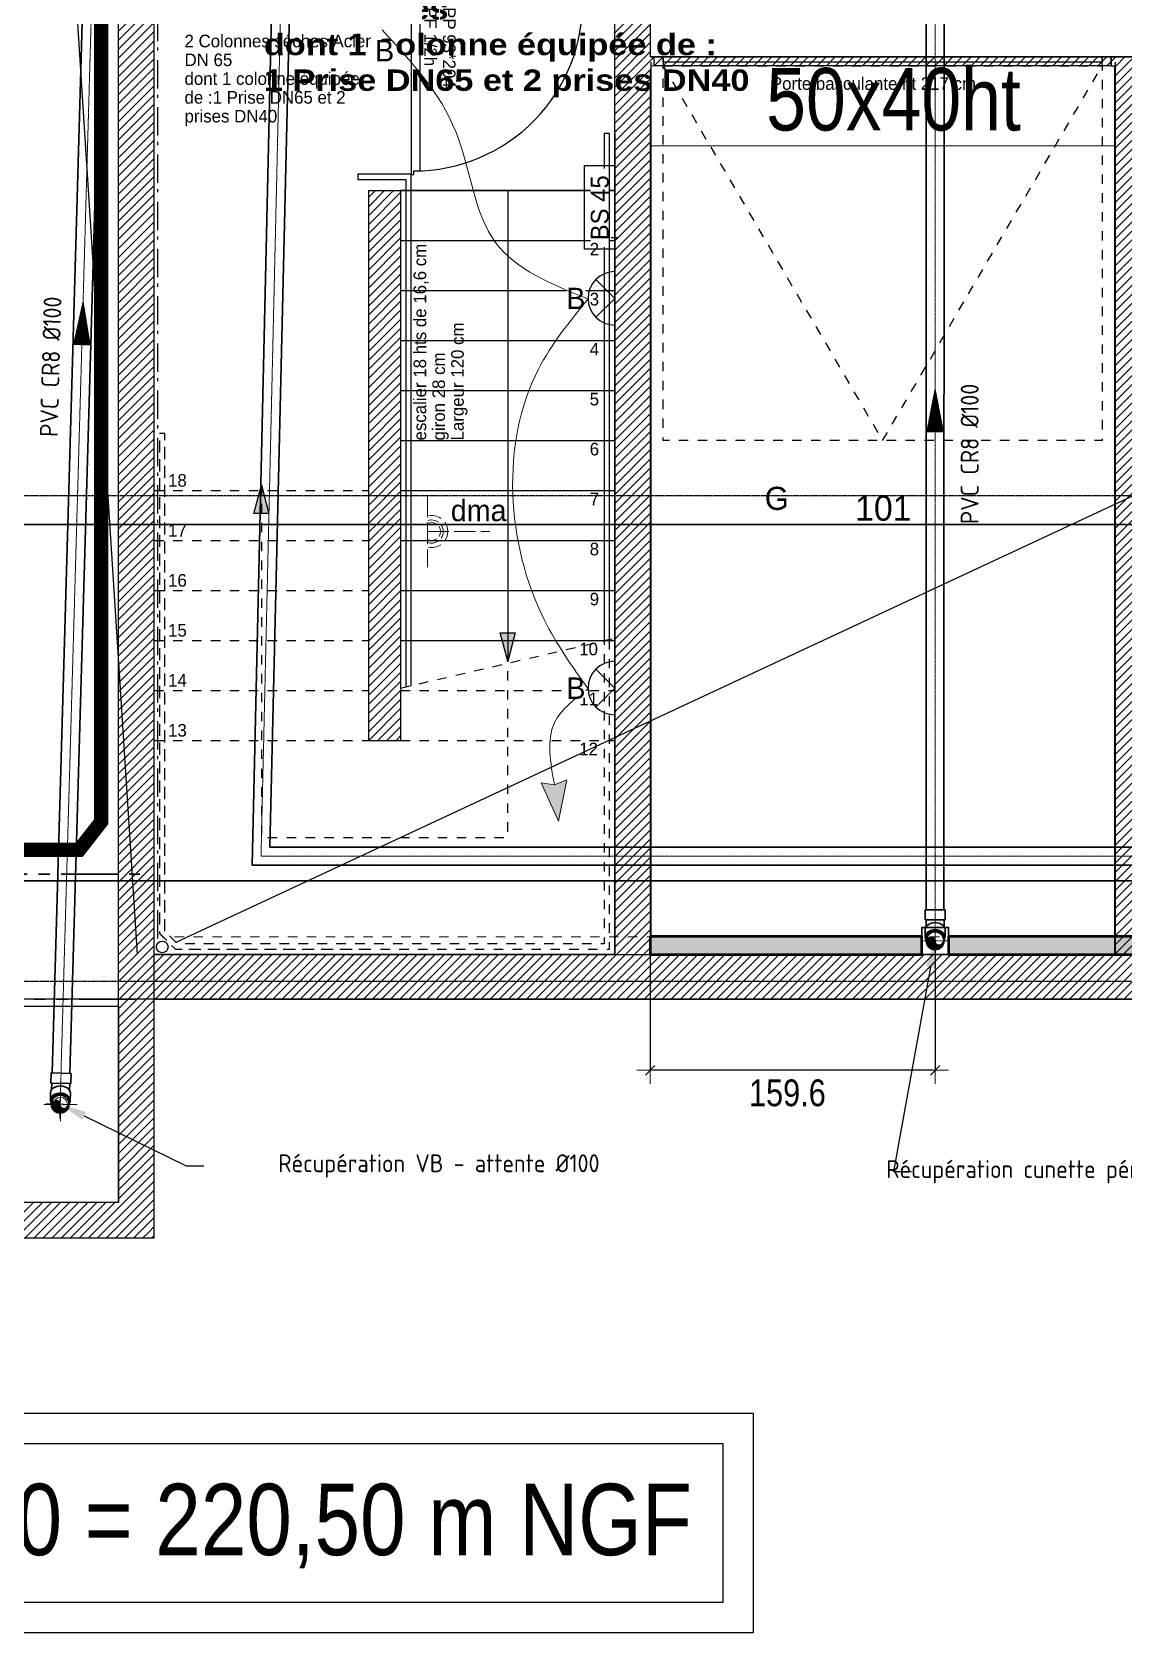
# Model space of a CAD drawing. Header units: centimetres. Extents: x 2097 to 16812, y -3973 to 8191.
# Drawn here: x 7006 to 7618, y 2896 to 3793 of the extents above; entities that cross this region are included whole.
import ezdxf
from ezdxf import colors
from ezdxf.entities.mleader import LeaderData, LeaderLine
from ezdxf.math import Vec2, Vec3

# ---------------------------------------------------------------- set-up
doc = ezdxf.new("R2010")
doc.units = ezdxf.units.CM
for name, pattern in [('ACAD_ISO02W100', [15, 12, -3]), ('AXES', [4, 2.5, -0.5, 0.5, -0.5]), ('CACHE', [0.75, 0.5, -0.25]), ('INTERROMPU2', [9.525, 6.35, -3.175]), ('PHANTOM', [63.5, 31.75, -6.35, 6.35, -6.35, 6.35, -6.35]), ('prlm_ef', [0.165, 0.1, -0.065]), ('prlm_ep', [2.5, 1.25, -0.25, 0.25, -0.25, 0.25, -0.25]), ('Style de ligne -1', [0.41664, 0.20828, -0.20836]), ('Style de ligne -13', [0.147638, 0.098425, -0.049213]), ('Style de ligne -6', [1.04164, 0.625, -0.20828, 0.06943, -0.13893]), ('VW-01', [0.41656, 0.20828, -0.20828])]:
    doc.linetypes.add(name, pattern=pattern)
doc.layers.get('0').update_dxf_attribs({"color": 252, "lineweight": 18})
for name, color, linetype, lineweight in [('01_poutres', 252, 'Continuous', 20), ('01_sem', 252, 'INTERROMPU2', 35), ('01_texte_repere', 252, 'Continuous', 20), ('_GAZELEC-RESERVATION', 1, 'Continuous', 18), ('AA_COTES', 253, 'Continuous', 0), ('Fontanel-rsd', 7, 'Continuous', 0)]:
    doc.layers.add(name, color=color, linetype=linetype, lineweight=lineweight)
for name, color, linetype in [('01_texte', 252, 'Continuous'), ('B GÈnÈral_Hatch', 252, 'Continuous'), ('B Général', 252, 'Continuous'), ('C ANNOTATIONS-axes horizontaux', 252, 'VW-01'), ('C ANNOTATIONS-cotation', 252, 'Continuous'), ('C ANNOTATIONS-cotation_Hatch', 252, 'Continuous'), ('C ANNOTATIONS-prestations', 252, 'Continuous'), ('prlm-BA', 252, 'Continuous'), ('prlm-EAU-EF', 161, 'Continuous'), ('prlm-EAU-EP', 141, 'Continuous'), ('prlm-ELEC-CFO', 201, 'Continuous'), ('prlm-ELEC-SSI', 230, 'Continuous'), ('prlm-MOD', 64, 'Continuous')]:
    doc.layers.add(name, color=color, linetype=linetype)
doc.layers.add('prlm-ZEROPLOT', color=254, linetype='Continuous', plot=False)
doc.styles.add('CEDREP', font='')
doc.styles.add('Eurostile', font='')
doc.styles.add('prlm-eau-ef', font='ariblk.ttf', dxfattribs={"height": 18})
doc.styles.add('prlm-elec-cfo', font='comic.ttf', dxfattribs={"height": 12})
doc.styles.add('prlm-narrow', font='swissc.ttf', dxfattribs={"height": 10})
doc.styles.get("Standard").update_dxf_attribs({"font": 'isocp.shx', "height": 15})
doc.styles.add('STYLE2', font='ARIALN.TTF')
doc.styles.get('CEDREP').set_extended_font_data('Gill Sans MT Condensed')
doc.styles.get('Eurostile').set_extended_font_data('Eurostile')
doc.dimstyles.new('JB50', dxfattribs={"dimscale": 0.1, "dimtxt": 150, "dimasz": 15, "dimexe": 0.1, "dimexo": 0.1, "dimgap": 0.09, "dimtad": 1, "dimdec": 1, "dimdsep": 46, "dimtxsty": 'STYLE2', "dimblk1": 'BOND_G', "dimblk2": 'BOND_D', "dimsah": 1, "dimcen": 1.5, "dimdle": 0.01, "dimse1": 1, "dimse2": 1, "dimclrd": 256, "dimclre": 256, "dimclrt": 256, "dimazin": 2, "dimtfac": 2.333333, "dimtdec": 1, "dimtix": 1, "dimtmove": 2, "dimatfit": 3, "dimldrblk": 'BOND_G', "dimfxl": 1, "dimtolj": 1, "dimtzin": 0, "dimarcsym": 0})
pattern_1 = [(45, (0, 0), (2.4253472, -2.6458333), [])]

# ---------------------------------------------------------------- blocks, each defined once
blk = doc.blocks.new('Groupe-1')
at = {"layer": 'B GÈnÈral_Hatch', "linetype": 'Continuous'}
blk.add_hatch(color=250, dxfattribs=at).paths.add_polyline_path([(7276.74, 3456.58), (7272.48, 3440.7), (7268.23, 3456.58)])
at = {"layer": 'C ANNOTATIONS-cotation_Hatch', "linetype": 'Continuous'}
blk.add_hatch(color=250, dxfattribs=at).paths.add_polyline_path([(7130.23, 3523.51), (7134.48, 3539.39), (7138.74, 3523.51)])
at = {"layer": 'B Général', "linetype": 'Continuous'}
for p, q in [((7212.48, 3704.39), (7332.48, 3704.39)), ((7272.48, 3704.39), (7272.48, 3440.7)), ((7212.48, 3676.39), (7332.48, 3676.39)), ((7212.48, 3648.39), (7332.48, 3648.39)), ((7212.48, 3620.39), (7332.48, 3620.39)), ((7212.48, 3592.39), (7332.48, 3592.39)), ((7212.48, 3564.39), (7332.48, 3564.39)), ((7212.48, 3536.39), (7332.48, 3536.39)), ((7212.48, 3508.39), (7332.48, 3508.39)), ((7212.48, 3480.39), (7332.48, 3480.39)), ((7212.48, 3452.39), (7332.48, 3452.39))]:
    blk.add_line(p, q, dxfattribs=at)
at = {"layer": 'B Général', "linetype": 'VW-01', "ltscale": 25.4}
for p, q in [((7074.48, 3536.39), (7194.48, 3536.39)), ((7074.48, 3508.39), (7194.48, 3508.39)), ((7074.48, 3480.39), (7194.48, 3480.39)), ((7212.48, 3425.68), (7332.48, 3453.55)), ((7074.48, 3452.39), (7194.48, 3452.39)), ((7074.48, 3424.39), (7194.48, 3424.39)), ((7212.48, 3424.39), (7332.48, 3424.39)), ((7074.48, 3396.39), (7194.48, 3396.39)), ((7212.48, 3396.39), (7332.48, 3396.39))]:
    blk.add_line(p, q, dxfattribs=at)
at = {"layer": 'B Général', "linetype": 'Continuous', "flags": 128}
for points in [[(7332.48, 3736.39), (7332.48, 3276.39), (7074.48, 3276.39), (7074.48, 3568.28)], [(7332.48, 3453.55), (7332.48, 3704.39), (7212.48, 3704.39), (7212.48, 3425.68)]]:
    blk.add_lwpolyline(points, dxfattribs=at)
for points in [[(7326.54, 3736.39), (7326.51, 3452.16), (7329.48, 3452.85), (7329.48, 3736.39)], [(7218.43, 3713.57), (7188.54, 3713.57), (7188.54, 3710.62), (7215.49, 3710.62), (7215.49, 3695.2), (7215.49, 3695.2), (7215.49, 3426.38), (7218.46, 3427.07)]]:
    blk.add_lwpolyline(points, close=True, dxfattribs=at)
at = {"layer": 'B Général', "linetype": 'VW-01', "ltscale": 25.4, "flags": 128}
blk.add_lwpolyline([(7329.48, 3452.85), (7326.51, 3452.16), (7326.48, 3282.39), (7087.56, 3282.39), (7080.48, 3289.46), (7080.48, 3568.28), (7077.48, 3568.28), (7077.48, 3288.22), (7086.31, 3279.39), (7329.48, 3279.39)], close=True, dxfattribs=at)
at = {"layer": 'B Général', "flags": 128}
blk.add_lwpolyline([(7276.74, 3456.58), (7272.48, 3440.7), (7268.23, 3456.58)], close=True, dxfattribs=at)
at = {"layer": 'B Général', "linetype": 'Continuous'}
blk.add_circle((7079, 3280.64), 3.25, dxfattribs=at)
at = {"layer": 'C ANNOTATIONS-cotation', "linetype": 'VW-01', "ltscale": 25.4, "flags": 128}
blk.add_lwpolyline([(7080.48, 3289.46), (7080.48, 3568.28), (7077.48, 3568.28), (7077.48, 3288.22), (7086.31, 3279.39), (7194.48, 3279.39), (7194.48, 3282.39), (7087.56, 3282.39)], close=True, dxfattribs=at)
at = {"layer": 'C ANNOTATIONS-cotation', "flags": 128}
blk.add_lwpolyline([(7130.23, 3523.51), (7134.48, 3539.39), (7138.74, 3523.51)], close=True, dxfattribs=at)
at = {"layer": 'C ANNOTATIONS-cotation', "linetype": 'VW-01', "ltscale": 25.4, "flags": 128}
blk.add_lwpolyline([(7134.48, 3539.39), (7134.48, 3342), (7272.48, 3342), (7272.48, 3440.78)], dxfattribs=at)
at = {"layer": 'C ANNOTATIONS-prestations', "attachment_point": 2, "line_spacing_factor": 0.894142, "style": 'Eurostile'}
for s, insert, char_height in [('1', (7321.04, 3703.09), 7.06), ('2', (7321.04, 3675.09), 7.06), ('3', (7321.04, 3647.09), 7.06), ('4', (7321.04, 3619.09), 7.06), ('5', (7321.04, 3591.09), 7.06), ('6', (7321.04, 3563.09), 7.06), ('18', (7087.47, 3545.56), 7.059), ('7', (7321.04, 3535.09), 7.06), ('17', (7087.47, 3517.56), 7.059), ('8', (7321.04, 3507.09), 7.06), ('16', (7087.47, 3489.56), 7.059), ('9', (7321.04, 3479.09), 7.06), ('15', (7087.47, 3461.56), 7.059), ('10', (7317.79, 3451.09), 7.059), ('14', (7087.47, 3433.56), 7.059), ('11', (7317.79, 3423.09), 7.059), ('13', (7087.47, 3405.56), 7.059), ('12', (7317.79, 3395.09), 7.059)]:
    blk.add_mtext(s, dxfattribs=dict(at, insert=insert, char_height=char_height))
blk = doc.blocks.new('PP 93_204 PF1_2h mur20')
at = {"layer": 'B GÈnÈral_Hatch', "linetype": 'Continuous'}
h = blk.add_hatch(dxfattribs=at)
h.set_pattern_fill('50_BETON', color=256, style=0, pattern_type=2)
h.set_pattern_definition(pattern_1)
edge = h.paths.add_edge_path()
edge.add_line((-51.6, -8.95), (-50.94, -8.37))
edge.add_line((-50.94, -8.37), (-50.93, -8.36))
edge.add_arc((-50.79, -8.52), 0.2, 48.99091, 131.00909, ccw=False)
edge.add_line((-50.66, -8.36), (-50.65, -8.37))
edge.add_line((-50.65, -8.37), (-50.1, -8.86))
edge.add_line((-50.1, -8.86), (-50.1, -8.86))
edge.add_arc((-50.06, -8.82), 0.05, 228.99091, 270)
edge.add_line((-50.06, -8.87), (-50.06, -8.87))
edge.add_line((-50.06, -8.87), (-46.7, -8.87))
edge.add_line((-46.7, -8.87), (-46.69, -8.87))
edge.add_arc((-46.69, -8.83), 0.0435, 270, 360)
edge.add_line((-46.65, -8.83), (-46.65, 2.7))
edge.add_arc((-46.48, 2.7), 0.174, 90, 180, ccw=False)
edge.add_line((-46.48, 2.87), (-46.45, 2.87))
edge.add_line((-46.45, 2.87), (-44.9, 2.87))
edge.add_line((-44.9, 2.87), (-44.89, 2.87))
edge.add_arc((-44.89, 2.91), 0.0435, 270, 360)
edge.add_line((-44.85, 2.91), (-44.85, 5.96))
edge.add_arc((-44.89, 5.96), 0.0435, 0, 90)
edge.add_line((-44.89, 6), (-44.9, 6))
edge.add_line((-44.9, 6), (-46.45, 6))
edge.add_line((-46.45, 6), (-46.48, 6))
edge.add_arc((-46.48, 6.17), 0.174, 180, 270, ccw=False)
edge.add_line((-46.65, 6.17), (-46.65, 8.83))
edge.add_arc((-46.69, 8.83), 0.0435, 0, 90)
edge.add_line((-46.69, 8.87), (-46.7, 8.87))
edge.add_line((-46.7, 8.87), (-50.06, 8.87))
edge.add_line((-50.06, 8.87), (-50.06, 8.87))
edge.add_arc((-50.06, 8.82), 0.05, 90, 131.00909)
edge.add_line((-50.1, 8.86), (-50.1, 8.86))
edge.add_line((-50.1, 8.86), (-50.65, 8.37))
edge.add_line((-50.65, 8.37), (-50.66, 8.37))
edge.add_arc((-50.79, 8.52), 0.2, 233.09668, 311.00909, ccw=False)
edge.add_line((-50.91, 8.36), (-50.92, 8.36))
edge.add_line((-50.92, 8.36), (-51.44, 8.81))
edge.add_line((-51.44, 8.81), (-51.44, 8.81))
edge.add_line((-51.44, 8.81), (-51.6, 8.95))
edge.add_line((-51.6, 8.95), (-51.6, -8.95))
h = blk.add_hatch(dxfattribs=at)
h.set_pattern_fill('50_BETON', color=256, style=0, pattern_type=2)
h.set_pattern_definition(pattern_1)
edge = h.paths.add_edge_path()
edge.add_line((51.6, -8.95), (50.94, -8.37))
edge.add_line((50.94, -8.37), (50.93, -8.36))
edge.add_arc((50.79, -8.52), 0.2, 48.99091, 131.00909)
edge.add_line((50.66, -8.36), (50.65, -8.37))
edge.add_line((50.65, -8.37), (50.1, -8.86))
edge.add_line((50.1, -8.86), (50.1, -8.86))
edge.add_arc((50.06, -8.82), 0.05, 270, 311.00909, ccw=False)
edge.add_line((50.06, -8.87), (50.06, -8.87))
edge.add_line((50.06, -8.87), (46.7, -8.87))
edge.add_line((46.7, -8.87), (46.69, -8.87))
edge.add_arc((46.69, -8.83), 0.0435, 180, 270, ccw=False)
edge.add_line((46.65, -8.83), (46.65, 2.7))
edge.add_arc((46.48, 2.7), 0.174, 0, 90)
edge.add_line((46.48, 2.87), (46.45, 2.87))
edge.add_line((46.45, 2.87), (44.9, 2.87))
edge.add_line((44.9, 2.87), (44.89, 2.87))
edge.add_arc((44.89, 2.91), 0.0435, 180, 270, ccw=False)
edge.add_line((44.85, 2.91), (44.85, 5.96))
edge.add_arc((44.89, 5.96), 0.0435, 90, 180, ccw=False)
edge.add_line((44.89, 6), (44.9, 6))
edge.add_line((44.9, 6), (46.45, 6))
edge.add_line((46.45, 6), (46.48, 6))
edge.add_arc((46.48, 6.17), 0.174, 270, 360)
edge.add_line((46.65, 6.17), (46.65, 8.83))
edge.add_arc((46.69, 8.83), 0.0435, 90, 180, ccw=False)
edge.add_line((46.69, 8.87), (46.7, 8.87))
edge.add_line((46.7, 8.87), (50.06, 8.87))
edge.add_line((50.06, 8.87), (50.06, 8.87))
edge.add_arc((50.06, 8.82), 0.05, 48.99091, 90, ccw=False)
edge.add_line((50.1, 8.86), (50.1, 8.86))
edge.add_line((50.1, 8.86), (50.65, 8.37))
edge.add_line((50.65, 8.37), (50.66, 8.37))
edge.add_arc((50.79, 8.52), 0.2, 228.99091, 306.90332)
edge.add_line((50.91, 8.36), (50.92, 8.36))
edge.add_line((50.92, 8.36), (51.44, 8.81))
edge.add_line((51.44, 8.81), (51.44, 8.81))
edge.add_line((51.44, 8.81), (51.6, 8.95))
edge.add_line((51.6, 8.95), (51.6, -8.95))
at = {"layer": 'B Général', "linetype": 'Style de ligne -13', "ltscale": 25.4}
for p, q in [((46.7, 9), (-46.7, 9)), ((46.7, -9), (-46.7, -9))]:
    blk.add_line(p, q, dxfattribs=at)
at = {"layer": 'B Général', "linetype": 'Continuous', "flags": 128}
for points in [[(45, 12), (48.5, 12), (48.5, 10), (50, 10), (50.01, 106), (48.51, 106), (48.51, 104), (45.01, 104)], [(0, -20.5), (-14, -41.85), (14, -41.85)]]:
    blk.add_lwpolyline(points, close=True, dxfattribs=at)
for points in [[(-46.5, 8.83), (-46.5, 6.17, 0.414214), (-46.46, 6.13), (-46.45, 6.13), (-44.9, 6.13), (-44.87, 6.13, -0.414214), (-44.7, 5.96), (-44.7, 2.91, -0.414214), (-44.87, 2.74), (-44.9, 2.74), (-46.45, 2.74), (-46.46, 2.74, 0.414214), (-46.5, 2.7), (-46.5, -8.83, -0.414214), (-46.67, -9), (-46.7, -9), (-50.06, -9), (-50.07, -9, -0.18087), (-50.2, -8.95), (-50.2, -8.95), (-50.76, -8.47), (-50.76, -8.46, 0.373975), (-50.83, -8.46), (-50.83, -8.47), (-51.49, -9.04), (-51.6, -8.95), (-50.94, -8.37), (-50.93, -8.36, -0.373975), (-50.66, -8.36), (-50.65, -8.37), (-50.1, -8.86), (-50.1, -8.86, 0.18087), (-50.06, -8.87), (-50.06, -8.87), (-46.7, -8.87), (-46.69, -8.87, 0.414214), (-46.65, -8.83), (-46.65, 2.7, -0.414214), (-46.48, 2.87), (-46.45, 2.87), (-44.9, 2.87), (-44.89, 2.87, 0.414214), (-44.85, 2.91), (-44.85, 5.96, 0.414214), (-44.89, 6), (-44.9, 6), (-46.45, 6), (-46.48, 6, -0.414214), (-46.65, 6.17), (-46.65, 8.83, 0.414214), (-46.69, 8.87), (-46.7, 8.87), (-50.06, 8.87), (-50.06, 8.87, 0.18087), (-50.1, 8.86), (-50.1, 8.86), (-50.65, 8.37), (-50.66, 8.37, -0.353689), (-50.91, 8.36), (-50.92, 8.36), (-51.44, 8.81), (-51.44, 8.81), (-51.6, 8.95), (-51.49, 9.04), (-50.88, 8.51, 0.385556), (-50.77, 8.46), (-50.76, 8.47), (-50.2, 8.95), (-50.2, 8.95, -0.18087), (-50.07, 9), (-50.06, 9), (-46.7, 9), (-46.67, 9, -0.414214)], [(46.5, 8.83), (46.5, 6.17, -0.414214), (46.46, 6.13), (46.45, 6.13), (44.9, 6.13), (44.87, 6.13, 0.414214), (44.7, 5.96), (44.7, 2.91, 0.414214), (44.87, 2.74), (44.9, 2.74), (46.45, 2.74), (46.46, 2.74, -0.414214), (46.5, 2.7), (46.5, -8.83, 0.414214), (46.67, -9), (46.7, -9), (50.06, -9), (50.07, -9, 0.18087), (50.2, -8.95), (50.2, -8.95), (50.76, -8.47), (50.76, -8.46, -0.373975), (50.83, -8.46), (50.83, -8.47), (51.49, -9.04), (51.6, -8.95), (50.94, -8.37), (50.93, -8.36, 0.373975), (50.66, -8.36), (50.65, -8.37), (50.1, -8.86), (50.1, -8.86, -0.18087), (50.06, -8.87), (50.06, -8.87), (46.7, -8.87), (46.69, -8.87, -0.414214), (46.65, -8.83), (46.65, 2.7, 0.414214), (46.48, 2.87), (46.45, 2.87), (44.9, 2.87), (44.89, 2.87, -0.414214), (44.85, 2.91), (44.85, 5.96, -0.414214), (44.89, 6), (44.9, 6), (46.45, 6), (46.48, 6, 0.414214), (46.65, 6.17), (46.65, 8.83, -0.414214), (46.69, 8.87), (46.7, 8.87), (50.06, 8.87), (50.06, 8.87, -0.18087), (50.1, 8.86), (50.1, 8.86), (50.65, 8.37), (50.66, 8.37, 0.353689), (50.91, 8.36), (50.92, 8.36), (51.44, 8.81), (51.44, 8.81), (51.6, 8.95), (51.49, 9.04), (50.88, 8.51, -0.385556), (50.77, 8.46), (50.76, 8.47), (50.2, 8.95), (50.2, 8.95, 0.18087), (50.07, 9), (50.06, 9), (46.7, 9), (46.67, 9, 0.414214)]]:
    blk.add_lwpolyline(points, format="xyb", close=True, dxfattribs=at)
at = {"layer": 'B Général', "linetype": 'Continuous'}
blk.add_circle((48.5, 9.5), 0.5, dxfattribs=at)
blk.add_arc((48.5, 9.5), 94.5, 90, 181.23226, dxfattribs=at)
at = {"layer": 'C ANNOTATIONS-prestations', "insert": (25.17, 12.23), "char_height": 7.059, "attachment_point": 1, "rotation": 90, "line_spacing_factor": 0.894142, "style": 'Eurostile'}
blk.add_mtext('PP 93*204\\PPF 1/2h\\P', dxfattribs=at)
blk = doc.blocks.new('Objet Paramétrique-4')
at = {"layer": 'B Général', "linetype": 'Continuous'}
for p, q in [((0, 0), (0, 500)), ((260, 0), (260, 500)), ((0, 0), (260, 0))]:
    blk.add_line(p, q, dxfattribs=at)
at = {"layer": 'B Général', "extrusion": (0, 0, -1), "insert": (130, 250), "char_height": 14.118, "attachment_point": 5, "text_direction": (-1, 0, 0), "line_spacing_factor": 0.894142, "style": 'Eurostile'}
blk.add_mtext('101', dxfattribs=at)
blk = doc.blocks.new('Porte basculante ht200cm')
at = {"layer": 'B Général', "linetype": 'Style de ligne -1', "ltscale": 25.4}
for p, q in [((-123, -2.5), (0, -212.5)), ((0, -212.5), (123, -2.5))]:
    blk.add_line(p, q, dxfattribs=at)
at = {"layer": 'B Général', "linetype": 'Continuous', "flags": 128}
for points in [[(-128, 2.5), (128, 2.5), (128, -2.5), (-128, -2.5)], [(-123, 2.5), (123, 2.5), (123, -0.5), (-123, -0.5)]]:
    blk.add_lwpolyline(points, close=True, dxfattribs=at)
at = {"layer": 'B Général', "flags": 128}
for points in [[(-128, 2.5), (-123, 2.5), (-123, -2.5), (-128, -2.5)], [(123, 2.5), (128, 2.5), (128, -2.5), (123, -2.5)]]:
    blk.add_lwpolyline(points, close=True, dxfattribs=at)
at = {"layer": 'B Général', "linetype": 'Style de ligne -1', "ltscale": 25.4, "flags": 128}
blk.add_lwpolyline([(-123, -2.5), (123, -2.5), (123, -212.5), (-123, -212.5)], close=True, dxfattribs=at)
at = {"layer": 'B Général', "insert": (-66, -238.42), "char_height": 12.94, "attachment_point": 1, "line_spacing_factor": 0.894142, "style": 'Eurostile'}
blk.add_mtext('G', dxfattribs=at)
at = {"layer": 'C ANNOTATIONS-prestations', "insert": (-62.58, -8.98), "char_height": 7.059, "attachment_point": 1, "line_spacing_factor": 0.894142, "style": 'Eurostile'}
blk.add_mtext('Porte basculante ht 217 cm', dxfattribs=at)
blk = doc.blocks.new('Groupe-117-1')
at = {"layer": 'B Général', "lineweight": 18}
for p, q in [((7021.98, 3194.01), (7021.98, 3201.82)), ((7020.42, 3192.45), (7012.61, 3192.45)), ((7021.98, 3190.89), (7021.98, 3183.07)), ((7023.55, 3192.45), (7031.36, 3192.45))]:
    blk.add_line(p, q, dxfattribs=at)
blk.add_circle((7021.98, 3192.45), 3.91, dxfattribs=at)
blk = doc.blocks.new('A$C711F189D')
at = {"layer": '01_poutres', "color": 0}
for points in [[(-1857, 64.98), (-1597, 64.97)], [(-1857, 14.98), (-1597, 14.98)]]:
    blk.add_lwpolyline(points, dxfattribs=at)
at = {"layer": '01_sem', "color": 0, "linetype": 'PHANTOM'}
for points in [[(-2143, 1195), (-4394.52, 1195), (-4394.52, 615.94), (-4209.52, 615.94), (-4209.53, -463.1), (-3315.49, -462.86), (-3315.49, -463.1), (-3002.6, -463.1), (-3002.6, -463), (-2143, -463)], [(-2377.6, -393), (-2143, -393)]]:
    blk.add_lwpolyline(points, dxfattribs=at)
at = {"layer": '01_texte', "color": 0}
for points in [[(-2196.12, 366.31), (-2144.6, -437.86)], [(-579.67, 289.01), (-2123, -431.32)]]:
    blk.add_lwpolyline(points, dxfattribs=at)
at = {"layer": '01_texte_repere', "color": 0, "insert": (-1720.89, 23.16), "char_height": 35, "width": 164.8035, "attachment_point": 8, "rotation": 0.00017, "style": 'CEDREP'}
blk.add_mtext('50x40ht ', dxfattribs=at)
blk = doc.blocks.new('xi.lumB-app')
at = {"layer": 'prlm-ELEC-CFO', "color": 0, "linetype": 'ByBlock', "flags": 128}
blk.add_lwpolyline([(-15, 0), (15, 0, 1)], format="xyb", close=True, dxfattribs=at)
at = {"layer": 'prlm-ELEC-CFO', "color": 0, "linetype": 'ByBlock', "lineweight": -2, "flags": 128}
blk.add_lwpolyline([(10.61, 10.61), (0, 0), (-10.61, 10.61)], dxfattribs=at)
blk = doc.blocks.new('xi.fl')
at = {"layer": 'prlm-ELEC-CFO'}
blk.add_hatch(color=0, dxfattribs=at).paths.add_polyline_path([(20.38, 0), (-1.98, -7.2), (0, 0), (-1.98, 7.2)])
at = {"layer": 'prlm-ELEC-CFO', "color": 0, "lineweight": 5}
blk.add_lwpolyline([(20.38, 0), (-1.98, -7.2), (0, 0), (-1.98, 7.2)], close=True, dxfattribs=at)
blk = doc.blocks.new('xi.dma')
at = {"layer": 'prlm-ELEC-CFO', "color": 0, "linetype": 'ACAD_ISO02W100', "lineweight": 5, "flags": 128}
for points in [[(0, 0), (0, 35)], [(-20, 0), (20, 0)]]:
    blk.add_lwpolyline(points, dxfattribs=at)
at = {"layer": 'prlm-ELEC-CFO', "color": 0, "linetype": 'ByBlock', "lineweight": 5}
for radius, start, end in [(9, 55, 125), (9, 145, 191.80296), (6.5, 145, 199.03868), (5, 145, 207.37446), (6.5, 55, 125), (5, 55, 125), (5, 332.62554, 35), (6.5, 340.96132, 35), (9, 348.19704, 35)]:
    blk.add_arc((0, 2.41), radius, start, end, dxfattribs=at)
blk = doc.blocks.new('xi.bs45')
at = {"layer": 'prlm-ELEC-SSI', "color": 0, "linetype": 'ByBlock', "lineweight": -2}
blk.add_lwpolyline([(-23.46, 17), (23.46, 17), (23.46, 0), (-23.46, 0)], close=True, dxfattribs=at)
at = {"layer": 'prlm-ZEROPLOT', "color": 254, "linetype": 'ByBlock', "lineweight": -2}
blk.add_lwpolyline([(-17, -1.98), (-17, 2.02)], dxfattribs=at)
at = {"layer": 'prlm-ELEC-SSI', "color": 0, "linetype": 'ByBlock', "lineweight": -2, "insert": (-0.24, 8.39), "char_height": 10, "width": 43.7694, "attachment_point": 5, "style": 'prlm-elec-cfo', "bg_fill": 3, "box_fill_scale": 1, "bg_fill_color": 256, "bg_fill_transparency": 0}
blk.add_mtext('BS 45', dxfattribs=at)
blk = doc.blocks.new('PVC DN100 C 90° Mont')
at = {"linetype": 'Continuous'}
h = blk.add_hatch(color=9, dxfattribs=at)
edge = h.paths.add_edge_path()
edge.add_arc((174.3, 0), 45, 270, 450)
edge.add_arc((174.3, 22.5), 22.5, 90, 270)
edge.add_arc((174.3, -22.5), 22.5, -90, 90, ccw=False)
at = {"color": 0, "linetype": 'ByBlock', "lineweight": -2}
for p, q in [((0, 50), (0, 55.7)), ((0, 55.7), (57, 55.7)), ((0, -50), (0, 50)), ((57, 55.7), (57, 50)), ((57, 50), (94.1, 50)), ((57, 50), (57, -50)), ((151.8, 55.7), (111.4, 55.7)), ((174.3, 50), (151.8, 50)), ((0, -55.7), (0, -50)), ((57, -55.7), (0, -55.7)), ((57, -50), (94.1, -50)), ((57, -50), (57, -55.7)), ((151.8, -55.7), (111.4, -55.7)), ((174.3, -50), (151.8, -50))]:
    blk.add_line(p, q, dxfattribs=at)
at = {"color": 9, "linetype": 'AXES'}
for p, q in [((0, 0), (254.3, 0)), ((174.3, 80), (174.3, -80))]:
    blk.add_line(p, q, dxfattribs=at)
at = {"color": 9, "linetype": 'Continuous'}
for p, q in [((174.3, 33.8), (163.1, 22.5)), ((163.1, 22.5), (174.3, 22.5)), ((174.3, 3), (174.3, 11.3)), ((196.8, 0), (195.3, 11.3))]:
    blk.add_line(p, q, dxfattribs=at)
at = {"color": 0, "linetype": 'ByBlock', "lineweight": -2}
blk.add_circle((174.3, 0), 50, dxfattribs=at)
at = {"color": 9, "linetype": 'Continuous'}
for centre, radius, start, end in [((174.3, 22.5), 22.5, 90, 270), ((174.3, 22.5), 11.2, 90, 270), ((174.3, 0), 45, 270, 90), ((174.3, 0), 42, 0, 90), ((174.3, 0), 22.5, 0, 90), ((174.4, -21), 24, 269.88809, 90.11191), ((171.2, 0), 45.1, 273.94987, 0), ((174.3, -22.5), 22.5, 270, 90), ((170.6, -12.2), 34.1, 303.22363, 43.61248)]:
    blk.add_arc(centre, radius, start, end, dxfattribs=at)
at = {"color": 0, "linetype": 'ByBlock', "lineweight": -2}
for centre, major_axis, start_param, end_param in [((111.4, 0), (0, 55.7), 0, 3.141593), ((151.8, 0), (0, 55.7), 5.826833, 9.88113), ((151.8, 0), (0, 50), 0, 3.141593)]:
    blk.add_ellipse(centre, major_axis=major_axis, ratio=0.707107, start_param=start_param, end_param=end_param, dxfattribs=at)
blk = doc.blocks.new('BOND_G')
at = {"layer": 'AA_COTES', "color": 0}
for p, q in [((0, -5), (0, 15)), ((5, 0), (-5, 0)), ((1.77, 1.77), (-1.77, -1.77))]:
    blk.add_line(p, q, dxfattribs=at)
blk = doc.blocks.new('BOND_D')
at = {"layer": 'AA_COTES', "color": 0}
for p, q in [((5, 0), (-5, 0)), ((-1.77, -1.77), (1.77, 1.77)), ((0, 5), (0, -15))]:
    blk.add_line(p, q, dxfattribs=at)
blk = doc.blocks.new('*D253')
at = {"layer": 'Fontanel-rsd', "color": 1, "lineweight": -2, "ltscale": 0.2, "transparency": 16777216}
for p, q in [((7511.88, 3284.06), (7511.88, 3211.53)), ((7352.28, 3276.48), (7352.28, 3211.53)), ((7510.38, 3211.54), (7353.78, 3211.54))]:
    blk.add_line(p, q, dxfattribs=at)
at = {"layer": 'Fontanel-rsd', "color": 1, "lineweight": -2, "ltscale": 0.2, "transparency": 16777216, "xscale": 1.5, "yscale": 1.5, "zscale": 1.5, "rotation": 180}
blk.add_blockref('BOND_D', (7352.28, 3211.54), dxfattribs=at)
at = {"layer": 'Fontanel-rsd', "color": 1, "lineweight": -2, "ltscale": 0.2, "transparency": 16777216, "xscale": 1.5, "yscale": 1.5, "zscale": 1.5}
blk.add_blockref('BOND_G', (7511.88, 3211.54), dxfattribs=at)
at = {"layer": 'Fontanel-rsd', "color": 1, "lineweight": 0, "ltscale": 0.2, "transparency": 16777216, "insert": (7429.14, 3198.83), "char_height": 15, "attachment_point": 5, "style": 'STYLE2'}
blk.add_mtext('\\A1;159.6', dxfattribs=at)

msp = doc.modelspace()

# ---------------------------------------------------------------- hatches: boundary and pattern name
at = {"layer": 'B GÈnÈral_Hatch', "linetype": 'Continuous'}
h = msp.add_hatch(dxfattribs=at)
h.set_pattern_fill('50_BETON', color=256, style=0, pattern_type=2)
h.set_pattern_definition(pattern_1)
h.paths.add_polyline_path([(7074.484, 3809.389), (7054.484, 3829.389), (7054.484, 3137.448), (7074.484, 3117.448)])
h = msp.add_hatch(dxfattribs=at)
h.set_pattern_fill('50_BETON', color=256, style=0, pattern_type=2)
h.set_pattern_definition(pattern_1)
h.paths.add_polyline_path([(7352.484, 3829.389), (7332.484, 3809.389), (7332.484, 3276.389), (7352.484, 3276.389)])
h = msp.add_hatch(dxfattribs=at)
h.set_pattern_fill('50_BETON', color=256, style=0, pattern_type=2)
h.set_pattern_definition(pattern_1)
h.paths.add_polyline_path([(7891.984, 3774.346), (7896.984, 3779.345), (7352.484, 3779.365), (7352.484, 3774.365)])
h = msp.add_hatch(dxfattribs=at)
h.set_pattern_fill('50_BETON', color=256, style=0, pattern_type=2)
h.set_pattern_definition(pattern_1)
h.paths.add_polyline_path([(7354.484, 3779.364), (7352.484, 3779.365), (7352.484, 3774.365), (7354.484, 3774.364)])
h = msp.add_hatch(dxfattribs=at)
h.set_pattern_fill('50_BETON', color=256, style=0, pattern_type=2)
h.set_pattern_definition(pattern_1)
h.paths.add_polyline_path([(7610.484, 3779.355), (7610.484, 3774.355), (7634.484, 3774.355), (7634.484, 3779.355)])
h = msp.add_hatch(dxfattribs=at)
h.set_pattern_fill('50_BETON', color=256, style=0, pattern_type=2)
h.set_pattern_definition(pattern_1)
h.paths.add_polyline_path([(7632.484, 3774.355), (7612.484, 3774.355), (7612.484, 3276.389), (7632.484, 3276.389)])
h = msp.add_hatch(dxfattribs=at)
h.set_pattern_fill('50_BETON', color=256, style=0, pattern_type=2)
h.set_pattern_definition(pattern_1)
h.paths.add_polyline_path([(7212.484, 3704.389), (7194.484, 3704.389), (7194.484, 3396.389), (7212.484, 3396.389)])
h = msp.add_hatch(dxfattribs=at)
h.set_pattern_fill('50_BETON', color=256, style=0, pattern_type=2)
h.set_pattern_definition(pattern_1)
h.paths.add_polyline_path([(8426.485, 3251.389), (8426.485, 3276.389), (7074.484, 3276.389), (7074.484, 3251.389)])
h = msp.add_hatch(dxfattribs=at)
h.set_pattern_fill('50_BETON', color=256, style=0, pattern_type=2)
h.set_pattern_definition(pattern_1)
h.paths.add_polyline_path([(6989.485, 3137.448), (6969.485, 3117.448), (7074.484, 3117.448), (7054.484, 3137.448)])
at = {"layer": 'Fontanel-rsd', "lineweight": 0}
h = msp.add_hatch(color=101, dxfattribs=at)
h.dxf.hatch_style = 1
h.paths.add_polyline_path([(7352.284, 3286.489), (7352.284, 3276.489), (7504.402, 3276.489), (7504.402, 3286.489)])
h = msp.add_hatch(color=101, dxfattribs=at)
h.dxf.hatch_style = 1
h.paths.add_polyline_path([(7519.402, 3286.489), (7519.402, 3276.489), (8426.284, 3276.489), (8426.284, 3286.489)])

# ---------------------------------------------------------------- linework, layer by layer
at = {"layer": 'B Général', "linetype": 'Style de ligne -6', "ltscale": 25.4}
msp.add_line((7076.484, 3285.389), (7076.484, 5820.389), dxfattribs=at)
at = {"layer": 'B Général', "linetype": 'Continuous', "lineweight": 18}
for p, q in [((7054.484, 3137.448), (7054.484, 3829.389)), ((7352.484, 3779.365), (7352.484, 3829.389)), ((7074.484, 3117.448), (7074.484, 3809.389)), ((7332.484, 3276.389), (7332.484, 3809.389)), ((7352.484, 3779.365), (7896.984, 3779.345)), ((7352.484, 3779.365), (7354.484, 3779.364)), ((7610.484, 3779.355), (7634.484, 3779.355)), ((7352.484, 3774.365), (7612.484, 3774.355)), ((7352.484, 3774.365), (7354.484, 3774.364)), ((7352.484, 3276.389), (7352.484, 3771.427)), ((7610.484, 3774.355), (7612.484, 3774.355)), ((7612.484, 3276.389), (7612.484, 3774.355)), ((7194.484, 3704.389), (7194.484, 3396.389)), ((7212.484, 3704.389), (7212.484, 3396.389)), ((7074.484, 3276.389), (7612.484, 3276.389)), ((7074.484, 3251.389), (7719, 3251.389)), ((7054.484, 3137.448), (6989.485, 3137.448)), ((7074.484, 3117.448), (6969.485, 3117.448))]:
    msp.add_line(p, q, dxfattribs=at)
at = {"layer": 'B Général', "linetype": 'Continuous'}
for p, q in [((7054.484, 3137.448), (7054.484, 3829.389)), ((7352.484, 3779.365), (7352.484, 3829.389)), ((7074.484, 3117.448), (7074.484, 3809.389)), ((7332.484, 3276.389), (7332.484, 3809.389)), ((7352.484, 3779.365), (7896.984, 3779.345)), ((7352.484, 3779.365), (7354.484, 3779.364)), ((7354.484, 3774.364), (7354.484, 3779.364)), ((7891.984, 3779.326), (7356, 3779.326)), ((7610.484, 3779.355), (7634.484, 3779.355)), ((7610.484, 3774.355), (7610.484, 3779.355)), ((7352.484, 3774.365), (7612.484, 3774.355)), ((7352.484, 3774.365), (7354.484, 3774.364)), ((7352.484, 3276.389), (7352.484, 3771.427)), ((7610.484, 3774.355), (7612.484, 3774.355)), ((7612.484, 3276.389), (7612.484, 3774.355)), ((7194.484, 3704.389), (7194.484, 3396.389)), ((7194.484, 3704.389), (7212.484, 3704.389)), ((7212.484, 3704.389), (7212.484, 3396.389)), ((7194.484, 3396.389), (7212.484, 3396.389)), ((7074.484, 3276.389), (7612.484, 3276.389)), ((7074.484, 3251.389), (7719, 3251.389)), ((7054.484, 3137.448), (6989.485, 3137.448)), ((7074.484, 3117.448), (6969.485, 3117.448))]:
    msp.add_line(p, q, dxfattribs=at)
at = {"layer": 'B Général', "linetype": 'VW-01', "lineweight": 18, "ltscale": 25.4}
msp.add_line((7085.888, 3286.389), (8426.484, 3286.389), dxfattribs=at)
at = {"layer": 'B Général', "linetype": 'Continuous', "flags": 128}
msp.add_lwpolyline([(6989.485, 3247.448), (7054.485, 3247.448), (7054.485, 3137.448), (6989.485, 3137.448)], close=True, dxfattribs=at)
at = {"layer": 'C ANNOTATIONS-axes horizontaux'}
for p, q in [((12370.813, 3533.389), (2960.813, 3533.389)), ((12370.813, 3261.389), (2960.813, 3261.389))]:
    msp.add_line(p, q, dxfattribs=at)
at = {"layer": 'Fontanel-rsd', "color": 1, "lineweight": 30, "elevation": 0}
for points in [[(7017.239, 3210.116), (7041.594, 4059.982)], [(7027.234, 3209.829), (7051.59, 4059.696)], [(7506.925, 3301.497), (7506.908, 3879.383)], [(7516.831, 3301.495), (7516.919, 3879.383)]]:
    msp.add_lwpolyline(points, dxfattribs=at)
at = {"layer": 'Fontanel-rsd', "color": 9, "linetype": 'AXES', "lineweight": 15, "ltscale": 0.3, "elevation": 0}
for points in [[(7022.237, 3209.972), (7046.592, 4059.839)], [(7511.879, 3301.496), (7511.913, 3879.383)]]:
    msp.add_lwpolyline(points, dxfattribs=at)
at = {"layer": 'Fontanel-rsd', "color": 140, "lineweight": 30}
for points in [[(7141.169, 3844.489), (7129.284, 3326.489)], [(7151.172, 3844.489), (7139.284, 3336.489)], [(8511.285, 3336.489), (7139.284, 3336.489)], [(8501.285, 3326.489), (7129.284, 3326.489)]]:
    msp.add_lwpolyline(points, dxfattribs=at)
at = {"layer": 'Fontanel-rsd', "color": 9, "linetype": 'AXES', "lineweight": 15, "ltscale": 0.3}
for points in [[(7146.171, 3844.489), (7134.284, 3331.489)], [(8506.285, 3331.489), (7134.284, 3331.489)]]:
    msp.add_lwpolyline(points, dxfattribs=at)
at = {"layer": 'Fontanel-rsd', "color": 1, "lineweight": 30, "elevation": 0}
for points in [[(7033.923, 3617.759, 10, 0, 0), (7034.665, 3643.672, 0, 0, 0)], [(7511.89, 3568.883, 10, 0, 0), (7511.897, 3594.806, 0, 0, 0)]]:
    msp.add_lwpolyline(points, format="xyseb", dxfattribs=at)
at = {"layer": 'Fontanel-rsd', "color": 94, "lineweight": 50}
for points in [[(7352.284, 3286.489), (7352.284, 3276.489), (7504.402, 3276.489), (7504.402, 3286.489)], [(7519.402, 3286.489), (7519.402, 3276.489), (8426.284, 3276.489), (8426.284, 3286.489)]]:
    msp.add_lwpolyline(points, close=True, dxfattribs=at)
at = {"layer": 'Fontanel-rsd', "color": 1, "lineweight": 30}
msp.add_lwpolyline([(7519.402, 3276.489), (7504.402, 3276.489), (7504.402, 3291.489), (7519.402, 3291.489)], close=True, dxfattribs=at)
at = {"layer": 'prlm-ELEC-CFO', "lineweight": 13}
msp.add_spline([(7317.49, 3425.275), (7298.686, 3406.234), (7298.686, 3371.425)], degree=3, dxfattribs=at)
at = {"layer": 'prlm-MOD'}
for points in [[(6739.618, 3019.515), (7409.929, 3019.515), (7409.929, 2896.326), (6739.618, 2896.326)], [(6756.615, 3002.519), (7392.932, 3002.519), (7392.932, 2913.323), (6756.615, 2913.323)]]:
    msp.add_lwpolyline(points, close=True, dxfattribs=at)
at = {"layer": 'prlm-ZEROPLOT'}
for points in [[(6215.888, 4917.389), (7638.484, 4917.389), (7638.484, 3517.389), (6215.888, 3517.389)], [(7638.484, 3317.639), (5203.041, 3317.639), (5203.041, 3517.389), (7638.484, 3517.389)], [(7626.484, 3251.389), (6199.948, 3251.389), (6199.948, 3317.639), (7626.484, 3317.639)]]:
    msp.add_lwpolyline(points, close=True, dxfattribs=at)

# ---------------------------------------------------------------- block references
at = {"layer": 'B Général'}
for name, p, rotation in [('PP 93_204 PF1_2h mur20', (7268.444, 3819.389), 180), ('Porte basculante ht200cm', (7482.484, 3776.86), 359.9979813935356)]:
    msp.add_blockref(name, p, dxfattribs=dict(at, rotation=rotation))
at = {"layer": 'B Général', "xscale": -1, "rotation": 359.9999999973624}
msp.add_blockref('Objet Paramétrique-4', (7612.888, 3276.389), dxfattribs=at)
at = {"layer": 'B Général'}
for name in ['Groupe-1', 'Groupe-117-1']:
    msp.add_blockref(name, (0, 0), dxfattribs=at)
at = {"layer": 'Fontanel-rsd', "color": 1, "lineweight": 30, "zscale": 0.09999999999999999}
for p, xscale, yscale, rotation in [((7511.883, 3301.496, 0), -0.09999999999999998, 0.09999999999999998, 89.98814311116683), ((7022.284, 3209.971), -0.1, 0.09999999999999999, 88.35847049570691)]:
    msp.add_blockref('PVC DN100 C 90° Mont', p, dxfattribs=dict(at, xscale=xscale, yscale=yscale, rotation=rotation))
at = {"layer": 'prlm-BA'}
msp.add_blockref('A$C711F189D', (9209.484, 3714.389), dxfattribs=at)
at = {"layer": 'prlm-ELEC-CFO'}
for name, p, rotation in [('xi.lumB-app', (7332.484, 3644.012), 90), ('xi.dma', (7227.484, 3513.389), 270), ('xi.lumB-app', (7332.484, 3425.682), 90), ('xi.fl', (7298.686, 3371.425), 276.4624342054332)]:
    msp.add_blockref(name, p, dxfattribs=dict(at, rotation=rotation))

# ---------------------------------------------------------------- texts
at = {"layer": 'C ANNOTATIONS-prestations', "char_height": 7.059, "attachment_point": 1, "line_spacing_factor": 0.894142, "style": 'Eurostile'}
for s, insert, width, rotation in [('2 Colonnes séches Acier DN 65\\Pdont 1 colonne équipée de :1 Prise DN65 et 2 prises DN40', (7091.435, 3791.697), 110.06461, 0), ('escalier 18 hts de 16,6 cm\\Pgiron 28 cm\\PLargeur 120 cm', (7219.749, 3564.389), 124.72219, 90)]:
    msp.add_mtext(s, dxfattribs=dict(at, insert=insert, width=width, rotation=rotation))
at = {"layer": 'Fontanel-rsd', "color": 1, "lineweight": 15, "char_height": 10, "attachment_point": 7}
for insert, rotation in [((7020.371, 3566.29, 0), 88.384087), ((7536.265, 3517.58, 0), 90.010187)]:
    msp.add_mtext_dynamic_manual_height_columns('PVC CR8 Ø100', width=1678.1423, gutter_width=12.5, heights=[0], dxfattribs=dict(at, insert=insert, rotation=rotation))
at = {"layer": 'prlm-EAU-EF', "color": 1, "linetype": 'prlm_ef', "ltscale": 100, "insert": (7135.935, 3812.25), "char_height": 12, "width": 543.68527, "attachment_point": 1, "rotation": 0, "style": 'prlm-eau-ef'}
msp.add_mtext('2 Colonnes séches Acier DN 65\\Pdont 1 colonne équipée de : \\P1 Prise DN65 et 2 prises DN40', dxfattribs=at)
at = {"layer": 'prlm-MOD', "insert": (6778.327, 2979.913), "char_height": 40, "attachment_point": 1, "style": 'prlm-narrow'}
msp.add_mtext_dynamic_manual_height_columns('Niveau 0,00 = 220,50 m NGF', width=614.6045, gutter_width=50, heights=[0], dxfattribs=at)

# ---------------------------------------------------------------- dimensions: what is measured, and where the dimension line sits
at = {"layer": 'Fontanel-rsd', "color": 1, "lineweight": 0, "ltscale": 0.2}
dim = msp.add_linear_dim(base=(7352.284, 3211.536), p1=(7511.879, 3284.066, 0), p2=(7352.284, 3276.489), dimstyle='JB50', override={"dimse1": 0, "dimse2": 0, "dimclrd": 1, "dimclre": 1, "dimclrt": 1}, dxfattribs=at)
dim.commit()
dim.dimension.update_dxf_attribs({"geometry": '*D253', "text_midpoint": (7429.138, 3198.827), "dimtype": 160})

# ---------------------------------------------------------------- leaders
at = {"layer": 'Fontanel-rsd', "color": 1}
ml = msp.add_multileader_mtext('Standard', dxfattribs=at)
ml.set_content('Récupération cunette périphérique - siphon Ø100', color=1)
ml.set_leader_properties()
ml.build(insert=Vec2(0, 0))
ml.multileader.update_dxf_attribs({"has_text_frame": 1, "text_right_attachment_type": 6, "dogleg_length": 10, "arrow_head_size": 15})
ctx = ml.context
ctx.base_point, ctx.char_height, ctx.arrow_head_size, ctx.plane_origin = Vec3(7498.642, 3154.818, 0), 10, 15, Vec3(7511.879, 3284.066, 0)
ctx.right_attachment, ctx.text_align_type = 6, 2
notes = []
notes.append((ctx, [(1, (1, 1, 0), (7488.642, 3154.818, 0), (1, 0), 10, [(0, [(7511.879, 3284.066, 0)], 0, [])])]))
ctx.mtext.insert, ctx.mtext.width, ctx.mtext.alignment, ctx.mtext.flow_direction = Vec3(7688.553, 3161.201, 0), 221.19253, 3, 5
ml = msp.add_multileader_mtext('Standard', dxfattribs=at)
ml.set_content('Récupération VB - attente Ø100       ', color=1)
ml.set_leader_properties()
ml.build(insert=Vec2(0, 0))
ml.multileader.update_dxf_attribs({"has_text_frame": 1, "text_right_attachment_type": 6, "dogleg_length": 10, "arrow_head_size": 15})
ctx = ml.context
ctx.base_point, ctx.char_height, ctx.arrow_head_size, ctx.plane_origin = Vec3(7102.297, 3158.079), 10, 15, Vec3(7021.785, 3192.548)
ctx.right_attachment, ctx.text_align_type = 6, 2
notes.append((ctx, [(1, (1, 1, 0), (7092.297, 3158.079), (1, 0), 10, [(0, [(7021.785, 3192.548)], 0, [])])]))
ctx.mtext.insert, ctx.mtext.width, ctx.mtext.alignment, ctx.mtext.flow_direction = Vec3(7323.9, 3164.462), 221.19253, 3, 5
for ctx, leaders in notes:
    for number, flags, end, landing, length, lines in leaders:
        leader = LeaderData()
        leader.index, (leader.has_last_leader_line, leader.has_dogleg_vector, leader.attachment_direction) = number, flags
        leader.last_leader_point, leader.dogleg_vector, leader.dogleg_length = Vec3(end), Vec3(landing), length
        for number, points, colour, breaks in lines:
            line = LeaderLine()
            line.index, line.vertices, line.color, line.breaks = number, Vec3.list(points), colors.encode_raw_color(colour), breaks
            leader.lines.append(line)
        ctx.leaders.append(leader)

# ---------------------------------------------------------------- next in the draw order: texts
at = {"layer": 'prlm-ELEC-CFO', "lineweight": 20, "char_height": 12, "attachment_point": 2, "line_spacing_factor": 0.8, "style": 'prlm-elec-cfo', "bg_fill": 3, "box_fill_scale": 0.95, "bg_fill_color": 256, "bg_fill_transparency": 0}
for s, insert in [('B', (7203.525, 3788.721)), ('B', (7310.688, 3649.956)), ('dma', (7256.205, 3531.174)), ('B', (7310.688, 3431.625))]:
    msp.add_mtext(s, dxfattribs=dict(at, insert=insert))

# ---------------------------------------------------------------- next in the draw order: linework, layer by layer
at = {"layer": 'Fontanel-rsd', "color": 3, "linetype": 'CACHE', "lineweight": 18}
msp.add_lwpolyline([(7086.284, 3939.489), (7086.284, 4380.489), (8446.284, 4380.489), (9040.445, 4380.489), (9042.284, 3779.426), (9042.284, 3779.426), (9042.284, 3779.426), (9042.284, 3779.426), (9042.284, 3779.426), (7352.284, 3779.474), (7352.284, 3829.489), (7076.284, 3829.489), (7076.284, 3939.489)], close=True, dxfattribs=at)
at = {"layer": 'prlm-ELEC-CFO', "lineweight": 13}
for points in [[(7202.077, 3794.389), (7243.383, 3737.391), (7265.725, 3675.317), (7317.49, 3643.605)], [(7317.49, 3425.275), (7292.902, 3464.02), (7289.711, 3604.377), (7317.49, 3643.605)]]:
    msp.add_spline(points, degree=3, dxfattribs=at)

# ---------------------------------------------------------------- next in the draw order: leaders
at = {"layer": '_GAZELEC-RESERVATION', "color": 1}
ml = msp.add_multileader_mtext('Standard', dxfattribs=at)
ml.set_content('résa n°65\\P%%C160 A.inf:204.63 ', color=1)
ml.set_leader_properties()
ml.build(insert=Vec2(0, 0))
ml.multileader.update_dxf_attribs({"has_text_frame": 1, "arrow_head_size": 8, "scale": 20})
ctx = ml.context
ctx.base_point, ctx.scale, ctx.char_height, ctx.arrow_head_size, ctx.landing_gap_size, ctx.plane_origin = Vec3(6852.231, 3474.907), 20, 8, 8, 4, Vec3(6409.027, 3293.61)
notes = []
notes.append((ctx, [(0, (1, 1, 0), (6948.746, 3474.907), (-1, 0), 8.984, [(0, [(6979.485, 3349.489)], 0, [])])]))
ctx.mtext.insert, ctx.mtext.width, ctx.mtext.flow_direction = Vec3(6856.231, 3478.907), 156.88504, 5
for ctx, leaders in notes:
    for number, flags, end, landing, length, lines in leaders:
        leader = LeaderData()
        leader.index, (leader.has_last_leader_line, leader.has_dogleg_vector, leader.attachment_direction) = number, flags
        leader.last_leader_point, leader.dogleg_vector, leader.dogleg_length = Vec3(end), Vec3(landing), length
        for number, points, colour, breaks in lines:
            line = LeaderLine()
            line.index, line.vertices, line.color, line.breaks = number, Vec3.list(points), colors.encode_raw_color(colour), breaks
            leader.lines.append(line)
        ctx.leaders.append(leader)

# ---------------------------------------------------------------- next in the draw order: block references
at = {"layer": 'prlm-ELEC-SSI', "rotation": 90}
msp.add_blockref('xi.bs45', (7332.484, 3694.975), dxfattribs=at)

# ---------------------------------------------------------------- next in the draw order: linework, layer by layer
at = {"layer": 'prlm-EAU-EP', "linetype": 'prlm_ep', "ltscale": 20, "const_width": 8, "flags": 128}
msp.add_lwpolyline([(6969.285, 3334.989), (7032.392, 3334.989), (7044.679, 3350.71), (7044.679, 3841.837), (7056.486, 3853.076), (8105.293, 3853.076)], dxfattribs=at)

doc.saveas('drawing.dxf')
